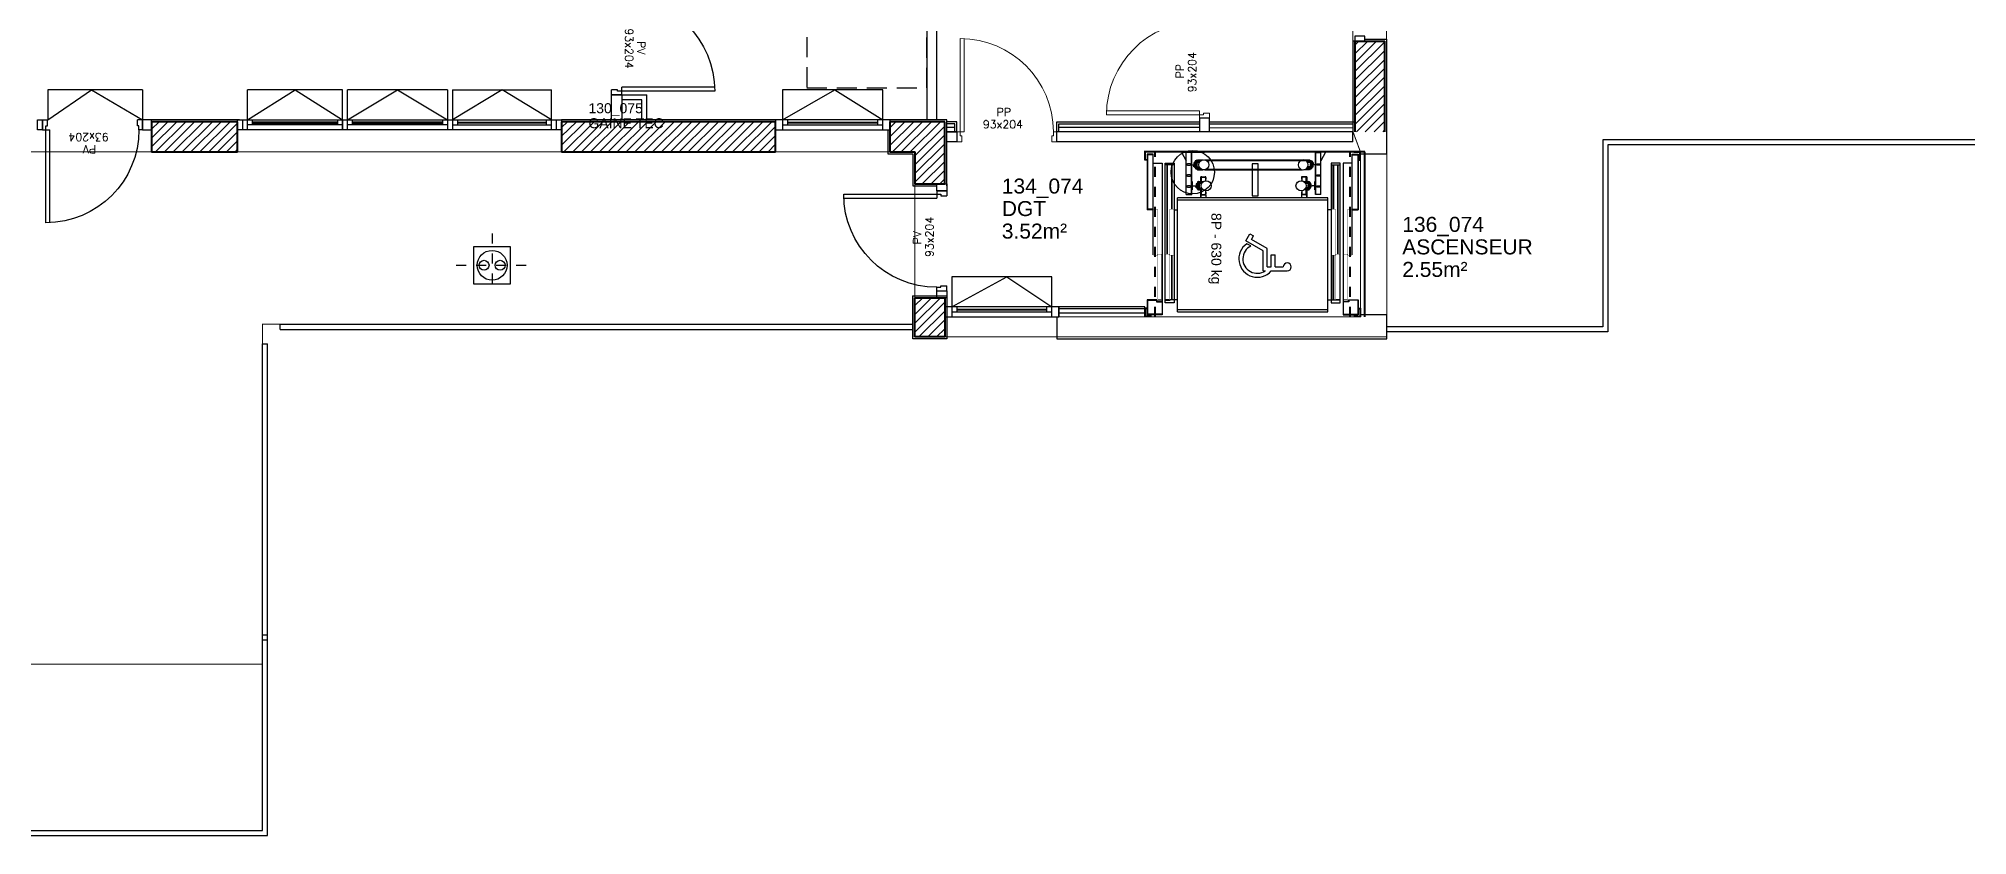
# Model space of a CAD drawing. Header units: metres. Extents: x -8 to 211, y -5 to 120.
# Drawn here: x 124.18 to 143.46, y 67.95 to 75.91 of the extents above; entities that cross this region are included whole.
import ezdxf
from ezdxf.enums import TextEntityAlignment as Align

# ---------------------------------------------------------------- set-up
doc = ezdxf.new("R2010")
doc.units = ezdxf.units.M
doc.header["$LTSCALE"] = 0.8
doc.header["$MEASUREMENT"] = 0
for name, pattern in [('APD-RDC$0$CACHE2', [0.1875, 0.125, -0.0625]), ('AXES2', [1.125, 0.75, -0.125, 0.125, -0.125]), ('CONTINU', [0]), ('CONTINUA', [0]), ('HIDDEN', [0.375, 0.25, -0.125])]:
    doc.linetypes.add(name, pattern=pattern)
doc.layers.get('0').update_dxf_attribs({"linetype": 'CONTINUOUS'})
for name, color, linetype in [('0_Fmult', 7, 'CONTINUOUS'), ('A-CIRC-VER', 32, 'CONTINUOUS'), ('A-FINITION-C', 192, 'CONTINUOUS'), ('A-ISOL-C', 76, 'CONTINUOUS'), ('A-METALLERIE', 24, 'CONTINUOUS'), ('A-MOBILIER', 46, 'CONTINUOUS'), ('A-TRAME2', 224, 'AXES2'), ('A_ACCÈS', 7, 'CONTINUOUS'), ('A_CHASS', 4, 'CONTINUOUS'), ('A_Etiqu_Gaine', 7, 'CONTINUOUS'), ('A_Etiqu_Gaine_ancien', 7, 'CONTINUOUS'), ('A_Etiqu_Gaine_code', 7, 'CONTINUOUS'), ('A_Etiqu_Local', 7, 'CONTINUOUS'), ('A_HACH_STRUC', 7, 'CONTINUOUS'), ('A_MUR_CLOIS', 7, 'CONTINU'), ('A_MURS_CLOI', 7, 'CONTINUOUS'), ('AH-ISOLATION', 52, 'ISOLATION'), ('COTAS', 7, 'CONTINUA'), ('PLAN01', 7, 'CONTINUOUS'), ('Z_Pole 11_Administratif', 8, 'CONTINUOUS')]:
    doc.layers.add(name, color=color, linetype=linetype)
doc.layers.add('A_MURS_STRU', color=7, linetype='CONTINUOUS', lineweight=40)
doc.layers.add('A_PORTE', color=7, linetype='CONTINU', lineweight=0)
doc.styles.add('APD-RDC$0$Standard', font='arial.ttf')
doc.styles.add('Attribut', font='arial.ttf')
doc.styles.add('ROMANS8', font='romans8', dxfattribs={"height": 10})
doc.linetypes.add('ISOLATION', pattern='A,0.0001,-0.1,[134,ltypeshp.shx,S=0.1,R=0,X=-0.1,Y=0],-0.2,[134,ltypeshp.shx,S=0.1,R=180,X=0.1,Y=0],-0.1', length=0.4001)

# ---------------------------------------------------------------- blocks, each defined once
blk = doc.blocks.new('A_Etiqu_Local')
at = {"style": 'Attribut', "flags": 1}
for tag, p in [('CODE_HOPITAL', (-0.446, 1.632)), ('CODE_SITE', (-0.446, 1.407)), ('CODE_BATIMENT', (-0.446, 1.182)), ('CODE_SECTEUR', (-0.446, 0.957)), ('CODE_ETAGE', (-0.446, 0.732)), ('NOM_NORMALISE', (-0.446, -0.843)), ('SECTEUR_ACTIVITE', (-0.446, -1.068)), ('SOUS_SECTEUR_ACTIVITE', (-0.446, -1.293)), ('VOLUME', (-0.446, -1.518)), ('SERVICE', (-0.446, -1.743)), ('CODE_UG', (-0.446, -1.968)), ('CODE_UA', (-0.446, -2.193)), ('CODE_POLE', (-0.446, -2.418)), ('OCCUPANT_EXTERNE', (-0.446, -2.643)), ('DISPONIBILITE', (-0.446, -2.868)), ('ACCES_HANDICAPES', (-0.446, -3.093)), ('NATURE_SOL', (-0.446, -3.318)), ('RISQUE_LABORATOIRE', (-0.446, -3.543)), ('AMIANTE', (-0.446, -3.768))]:
    blk.add_attdef(tag, p, '', height=0.15, dxfattribs=at)
at = {"layer": 'A_Etiqu_Local', "style": 'Attribut'}
for tag, p in [('CODE_PIECE', (-0.446, 0.282)), ('NOM_USAGE', (-0.446, 0.057)), ('SURFACE', (-0.446, -0.168))]:
    blk.add_attdef(tag, p, '', height=0.15, dxfattribs=at)
blk = doc.blocks.new('A_Etiqu_Gaine')
at = {"style": 'Attribut', "flags": 1}
for tag, p in [('CODE_HOPITAL', (-0.432, 0.865)), ('CODE_SITE', (-0.432, 0.715)), ('CODE_BATIMENT', (-0.432, 0.565)), ('CODE_SECTEUR', (-0.432, 0.415)), ('CODE_ETAGE', (-0.432, 0.265)), ('SECTEUR_ACTIVITE', (-0.432, -0.485)), ('NOM_NORMALISE', (-0.432, -0.335)), ('SOUS_SECTEUR_ACTIVITE', (-0.432, -0.635)), ('SURFACE', (-0.432, -0.785)), ('CODE_UG', (-0.432, -0.935)), ('AMIANTE', (-0.432, -1.235)), ('CODE_POLE', (-0.432, -1.085))]:
    blk.add_attdef(tag, p, '', height=0.1, dxfattribs=at)
at = {"layer": 'A_Etiqu_Gaine', "style": 'Attribut'}
blk.add_attdef('NOM_USAGE', (-0.432, -0.185), '', height=0.1, dxfattribs=at)
at = {"layer": 'A_Etiqu_Gaine_ancien', "style": 'Attribut'}
blk.add_attdef('CODE_PIECE_ANCIEN', (-0.432, 0.115), '', height=0.1, dxfattribs=at)
at = {"layer": 'A_Etiqu_Gaine_code', "style": 'Attribut'}
blk.add_attdef('CODE_PIECE', (-0.432, -0.035), '', height=0.1, dxfattribs=at)
blk = doc.blocks.new('BATI-10')
for p, q in [((0, 0.1), (0, 0)), ((0, 0.1), (0.035, 0.1)), ((0, 0), (0.05, 0)), ((0.035, 0.1), (0.035, 0.06)), ((0.035, 0.06), (0.05, 0.06)), ((0.05, 0.06), (0.05, 0))]:
    blk.add_line(p, q)
blk = doc.blocks.new('P90bt10')
for p, q in [((0.035, 1.03), (0.035, 0.1)), ((0.075, 1.029), (0.075, 0.1)), ((0.035, 0.1), (0.075, 0.1))]:
    blk.add_line(p, q)
blk.add_arc((0.035, 0.1), 0.93, 0, 90)
blk.add_blockref('BATI-10', (0, 0))
at = {"xscale": -1}
blk.add_blockref('BATI-10', (1, 0), dxfattribs=at)
at = {"style": 'ROMANS8'}
for tag, p in [('DEF', (0.47, 0.256)), ('DIM', (0.461, 0.134))]:
    blk.add_attdef(tag, text='', height=0.08, dxfattribs=at).set_placement(p, align=Align.CENTER)
blk = doc.blocks.new('ACEITERC')
for p, q in [((-39, 44), (-39, 9)), ((-39, 20), (-22, 20)), ((-37, 11), (-22, 19)), ((-32, 37), (-32, 32)), ((-22, -19), (-22, 31)), ((-13, -19), (-13, 6)), ((-13, 6), (13, 6)), ((-5, 0), (0, 0)), ((-5, -23), (-5, 0)), ((5, 0), (0, 0)), ((5, -23), (5, 0)), ((13, -19), (13, 6)), ((22, -19), (22, 31)), ((22, 20), (39, 20)), ((37, 11), (22, 19)), ((31, 37), (31, 32)), ((39, 9), (39, 44)), ((-39, -4), (-39, -10)), ((-39, -10), (-36, -10)), ((-38, -5), (-22, -19)), ((-36, -7), (-36, -10)), ((-22, -19), (-13, -19)), ((-20, -19), (-20, -23)), ((-20, -23), (-5, -23)), ((20, -23), (5, -23)), ((13, -19), (22, -19)), ((20, -19), (20, -23)), ((38, -5), (22, -19)), ((36, -7), (36, -10)), ((36, -10), (39, -10)), ((39, -10), (39, -4))]:
    blk.add_line(p, q)
for centre in [(-32, 1), (31, 1)]:
    blk.add_circle(centre, 3)
for centre, radius, start, end in [((-32, 3), 9.83, 124.0505, 230.8458), ((-25, 32), 6.5, 180, 292.6199), ((25, 32), 6.5, 247.3801, 0), ((31, 3), 9.83, 309.1542, 55.9495)]:
    blk.add_arc(centre, radius, start, end)
at = {"layer": 'COTAS'}
blk.add_circle((0, 76), 50.6, dxfattribs=at)

msp = doc.modelspace()

# ---------------------------------------------------------------- hatches: boundary and pattern name
at = {"layer": 'A_HACH_STRUC'}
h = msp.add_hatch(dxfattribs=at)
h.set_pattern_fill('ANSI31', color=8, scale=0.5, angle=359.76959, style=0)
h.paths.add_polyline_path([(137.492, 75.888), (137.342, 75.888), (137.342, 74.984), (137.492, 74.984)])
h.paths.add_polyline_path([(137.492, 74.984), (137.642, 74.984), (137.642, 75.888), (137.492, 75.888)])
h = msp.add_hatch(dxfattribs=at)
h.set_pattern_fill('ANSI31', color=8, scale=0.5, angle=359.76959, style=0)
h.paths.add_polyline_path([(126.172, 75.084), (125.312, 75.084), (125.312, 74.784), (126.172, 74.784)])
h = msp.add_hatch(dxfattribs=at)
h.set_pattern_fill('ANSI31', color=8, scale=0.5, angle=359.76959, style=0)
h.paths.add_polyline_path([(130.07, 75.084), (129.412, 75.084), (129.412, 74.934), (130.07, 74.934)])
h.paths.add_polyline_path([(130.07, 74.934), (129.412, 74.934), (129.412, 74.784), (130.07, 74.784)])
h.paths.add_polyline_path([(131.551, 74.934), (130.07, 74.934), (130.07, 74.784), (131.551, 74.784)])
h.paths.add_polyline_path([(131.551, 75.084), (130.07, 75.084), (130.07, 74.934), (131.551, 74.934)])
h = msp.add_hatch(dxfattribs=at)
h.set_pattern_fill('ANSI31', color=8, scale=0.5, angle=359.76959, style=0)
h.paths.add_polyline_path([(133.242, 75.084), (132.942, 75.084), (132.942, 74.784), (132.942, 74.464), (133.242, 74.464)])
h.paths.add_polyline_path([(132.942, 75.084), (132.691, 75.084), (132.691, 74.784), (132.942, 74.784)])
h = msp.add_hatch(dxfattribs=at)
h.set_pattern_fill('ANSI31', color=8, scale=0.5, angle=359.76959, style=0)
h.paths.add_polyline_path([(133.242, 73.324), (133.162, 73.324), (132.942, 73.324), (132.942, 72.934), (133.242, 72.934)])

# ---------------------------------------------------------------- linework, layer by layer
at = {"layer": '0_Fmult', "color": 8, "const_width": 0.01}
msp.add_lwpolyline([(116.992, 97.522), (116.992, 83.418), (111.592, 83.418), (111.592, 77.973), (117.942, 77.973), (117.942, 74.784), (132.942, 74.784), (132.942, 72.934), (137.662, 72.934), (137.642, 86.882), (137.662, 89.618), (136.67, 89.618), (136.67, 97.522)], close=True, dxfattribs=at)
at = {"layer": 'A-CIRC-VER', "color": 8}
for p, q in [((136.806, 74.784), (136.715, 74.784)), ((137.314, 74.669), (137.224, 74.669)), ((137.224, 74.669), (137.224, 73.154)), ((137.314, 74.759), (137.374, 74.759)), ((137.314, 73.754), (137.314, 74.759)), ((137.314, 74.754), (137.369, 74.754)), ((137.331, 74.779), (137.331, 74.784)), ((137.331, 74.779), (137.391, 74.779)), ((137.369, 74.754), (137.369, 74.209)), ((137.374, 74.759), (137.374, 74.204)), ((137.374, 74.704), (137.391, 74.704)), ((137.374, 74.699), (137.396, 74.699)), ((137.391, 74.704), (137.391, 74.779)), ((137.396, 74.699), (137.396, 74.784)), ((137.314, 74.209), (137.369, 74.209)), ((137.314, 74.204), (137.374, 74.204)), ((137.276, 73.304), (137.374, 73.304)), ((137.369, 73.299), (137.369, 73.159)), ((137.374, 73.304), (137.374, 73.154)), ((135.242, 73.219), (135.242, 73.134)), ((137.224, 73.159), (137.369, 73.159)), ((137.224, 73.154), (137.374, 73.154)), ((137.331, 73.139), (137.391, 73.139)), ((137.374, 73.219), (137.396, 73.219)), ((137.374, 73.214), (137.391, 73.214)), ((137.391, 73.214), (137.391, 73.139)), ((137.396, 73.219), (137.396, 73.134))]:
    msp.add_line(p, q, dxfattribs=at)
at = {"layer": 'A-CIRC-VER', "color": 8, "const_width": 0.004}
for points in [[(137.271, 74.209), (137.271, 73.749), (137.309, 73.749), (137.309, 74.209), (137.271, 74.209)], [(137.229, 73.759), (137.267, 73.759), (137.267, 73.309), (137.229, 73.309), (137.229, 73.759)]]:
    msp.add_lwpolyline(points, dxfattribs=at)
at = {"layer": 'A-CIRC-VER', "color": 8}
for points in [[(137.224, 73.289), (137.276, 73.289), (137.276, 73.304)], [(137.369, 73.299), (137.281, 73.299), (137.281, 73.284), (137.224, 73.284)]]:
    msp.add_lwpolyline(points, dxfattribs=at)
at = {"layer": 'A-FINITION-C', "color": 8}
for p, q in [((137.342, 75.888), (137.322, 75.888)), ((137.442, 75.908), (137.662, 75.908)), ((137.662, 74.764), (137.662, 75.908)), ((133.362, 75.084), (133.262, 75.084)), ((133.362, 74.984), (133.362, 75.084)), ((134.362, 75.084), (135.788, 75.084)), ((134.362, 74.984), (134.362, 75.084)), ((135.888, 75.084), (137.342, 75.084)), ((133.362, 74.984), (133.262, 74.984)), ((137.396, 74.764), (137.662, 74.764)), ((132.922, 74.444), (133.162, 74.444)), ((132.922, 72.914), (132.922, 73.344)), ((132.922, 73.344), (133.262, 73.344)), ((133.262, 73.344), (133.262, 72.914)), ((134.362, 73.134), (134.362, 72.914)), ((137.662, 73.154), (137.396, 73.154)), ((137.662, 72.914), (137.662, 73.154)), ((133.262, 72.914), (132.922, 72.914)), ((134.362, 72.914), (137.662, 72.914))]:
    msp.add_line(p, q, dxfattribs=at)
for points in [[(137.322, 75.888), (137.322, 74.984)], [(126.192, 75.104), (125.312, 75.104)], [(131.551, 75.104), (129.412, 75.104)], [(133.262, 74.444), (133.262, 75.104), (132.671, 75.104)], [(132.671, 75.004), (132.671, 74.764), (132.922, 74.764), (132.922, 74.444)]]:
    msp.add_lwpolyline(points, dxfattribs=at)
at = {"layer": 'A-ISOL-C', "color": 8}
for p, q in [((133.342, 75.064), (133.262, 75.064)), ((133.342, 74.984), (133.342, 75.064)), ((135.242, 73.234), (134.382, 73.234)), ((134.382, 73.134), (134.382, 73.234)), ((135.242, 73.214), (134.382, 73.214)), ((135.242, 73.134), (135.242, 73.234))]:
    msp.add_line(p, q, dxfattribs=at)
for points in [[(135.888, 75.064), (137.322, 75.064), (137.322, 74.984), (134.362, 74.984), (134.362, 75.064)], [(134.382, 74.984), (134.382, 75.064), (135.788, 75.064)]]:
    msp.add_lwpolyline(points, dxfattribs=at)
at = {"layer": 'A-METALLERIE', "color": 8, "linetype": 'Continuous'}
for p, q in [((144.641, 74.903), (139.82, 74.903)), ((139.82, 74.903), (139.82, 73.034)), ((144.641, 74.853), (139.87, 74.853)), ((139.87, 74.853), (139.87, 72.984)), ((139.82, 73.034), (137.662, 73.034)), ((139.87, 72.984), (137.662, 72.984))]:
    msp.add_line(p, q, dxfattribs=at)
at = {"layer": 'A-METALLERIE', "color": 8}
for p, q in [((126.599, 73.059), (132.922, 73.059)), ((126.599, 73.009), (126.599, 73.059)), ((126.599, 73.009), (132.922, 73.009)), ((126.423, 68.001), (126.423, 72.864)), ((126.423, 72.864), (126.473, 72.864)), ((126.473, 67.951), (126.473, 72.864)), ((126.423, 69.956), (126.473, 69.956)), ((126.423, 69.906), (126.473, 69.906)), ((115.726, 67.951), (126.473, 67.951)), ((115.776, 68.001), (126.423, 68.001))]:
    msp.add_line(p, q, dxfattribs=at)
msp.add_lwpolyline([(128.532, 73.464), (128.902, 73.464), (128.902, 73.834), (128.532, 73.834)], close=True, dxfattribs=at)
for centre, radius in [((128.717, 73.649), 0.149), ((128.636, 73.649), 0.05), ((128.797, 73.649), 0.05)]:
    msp.add_circle(centre, radius, dxfattribs=at)
at = {"layer": 'A-MOBILIER', "color": 8, "linetype": 'HIDDEN'}
msp.add_lwpolyline([(131.862, 76.528), (131.862, 75.424), (133.062, 75.424), (133.062, 76.528)], dxfattribs=at)
at = {"layer": 'A-TRAME2', "color": 8, "linetype": 'AXES2', "ltscale": 0.1}
for p, q in [((128.717, 73.966), (128.717, 73.379)), ((128.357, 73.649), (129.134, 73.649))]:
    msp.add_line(p, q, dxfattribs=at)
at = {"layer": 'A_ACCÈS', "color": 8}
for p, q in [((135.242, 74.699), (135.242, 74.784)), ((135.264, 74.699), (135.242, 74.699)), ((135.307, 74.779), (135.247, 74.779)), ((135.247, 74.704), (135.247, 74.779)), ((135.264, 74.704), (135.247, 74.704)), ((135.324, 74.759), (135.264, 74.759)), ((135.264, 74.759), (135.264, 74.204)), ((135.324, 74.754), (135.269, 74.754)), ((135.269, 74.754), (135.269, 74.209)), ((135.307, 74.779), (135.307, 74.784)), ((135.324, 73.754), (135.324, 74.759)), ((135.324, 74.669), (135.414, 74.669)), ((135.414, 74.669), (135.414, 73.154)), ((135.444, 74.669), (135.534, 74.669)), ((135.444, 73.274), (135.444, 74.669)), ((135.465, 73.759), (135.465, 74.654)), ((135.469, 73.759), (135.469, 74.654)), ((135.51, 74.209), (135.51, 74.654)), ((135.514, 74.209), (135.514, 74.654)), ((135.534, 74.669), (135.534, 73.274)), ((135.711, 74.776), (135.656, 74.776)), ((135.656, 74.356), (135.656, 74.776)), ((135.659, 74.776), (135.659, 74.779)), ((135.675, 74.779), (135.675, 74.776)), ((135.693, 74.776), (135.693, 74.779)), ((135.707, 74.356), (135.707, 74.776)), ((135.71, 74.654), (135.755, 74.654)), ((135.711, 74.356), (135.711, 74.776)), ((135.762, 74.694), (135.769, 74.704)), ((135.769, 74.693), (135.769, 74.704)), ((135.769, 74.704), (135.824, 74.704)), ((135.769, 74.604), (135.769, 74.615)), ((135.775, 74.693), (135.775, 74.698)), ((135.775, 74.698), (135.806, 74.698)), ((135.775, 74.61), (135.775, 74.615)), ((135.839, 74.704), (136.887, 74.704)), ((135.856, 74.698), (136.887, 74.698)), ((136.881, 74.693), (136.881, 74.698)), ((136.881, 74.61), (136.881, 74.615)), ((136.887, 74.693), (136.887, 74.704)), ((136.894, 74.694), (136.887, 74.704)), ((136.887, 74.604), (136.887, 74.615)), ((136.946, 74.654), (136.901, 74.654)), ((136.947, 74.776), (137.002, 74.776)), ((136.947, 74.356), (136.947, 74.776)), ((136.951, 74.356), (136.951, 74.776)), ((136.999, 74.776), (136.999, 74.779)), ((137.002, 74.356), (137.002, 74.776)), ((137.194, 74.669), (137.104, 74.669)), ((137.104, 74.669), (137.104, 73.274)), ((137.125, 74.209), (137.125, 74.654)), ((137.129, 74.209), (137.129, 74.654)), ((137.17, 73.759), (137.17, 74.654)), ((137.174, 73.759), (137.174, 74.654)), ((137.194, 73.274), (137.194, 74.669)), ((135.718, 74.403), (135.718, 74.485)), ((135.718, 74.444), (135.745, 74.444)), ((135.745, 74.439), (135.745, 74.448)), ((135.745, 74.439), (135.779, 74.439)), ((135.762, 74.614), (135.769, 74.604)), ((135.769, 74.604), (135.824, 74.604)), ((135.775, 74.61), (135.806, 74.61)), ((135.797, 74.534), (135.797, 74.483)), ((135.797, 74.534), (135.802, 74.534)), ((135.802, 74.534), (135.802, 74.483)), ((135.806, 74.526), (135.806, 74.483)), ((135.81, 74.534), (135.844, 74.534)), ((135.81, 74.53), (135.844, 74.53)), ((135.839, 74.604), (136.817, 74.604)), ((135.848, 74.526), (135.848, 74.494)), ((135.848, 74.509), (135.852, 74.509)), ((135.852, 74.526), (135.852, 74.509)), ((135.856, 74.61), (136.8, 74.61)), ((136.806, 74.526), (136.806, 74.509)), ((136.81, 74.509), (136.806, 74.509)), ((136.81, 74.526), (136.81, 74.494)), ((136.848, 74.534), (136.814, 74.534)), ((136.848, 74.53), (136.814, 74.53)), ((136.887, 74.604), (136.832, 74.604)), ((136.881, 74.61), (136.85, 74.61)), ((136.852, 74.526), (136.852, 74.483)), ((136.856, 74.534), (136.856, 74.483)), ((136.861, 74.534), (136.856, 74.534)), ((136.861, 74.534), (136.861, 74.483)), ((136.913, 74.439), (136.879, 74.439)), ((136.894, 74.614), (136.887, 74.604)), ((136.913, 74.439), (136.913, 74.448)), ((136.94, 74.444), (136.913, 74.444)), ((136.94, 74.403), (136.94, 74.485)), ((136.947, 74.485), (136.94, 74.485)), ((135.569, 73.184), (135.569, 74.324)), ((137.069, 74.324), (135.569, 74.324)), ((135.569, 74.304), (137.069, 74.304)), ((135.656, 74.356), (135.711, 74.356)), ((135.797, 74.405), (135.797, 74.324)), ((135.802, 74.405), (135.802, 74.324)), ((135.802, 74.354), (135.852, 74.354)), ((135.806, 74.405), (135.806, 74.362)), ((135.81, 74.358), (135.844, 74.358)), ((135.848, 74.394), (135.848, 74.362)), ((135.848, 74.379), (135.852, 74.379)), ((135.852, 74.379), (135.852, 74.362)), ((135.852, 74.354), (135.852, 74.324)), ((136.81, 74.379), (136.806, 74.379)), ((136.806, 74.379), (136.806, 74.362)), ((136.856, 74.354), (136.806, 74.354)), ((136.806, 74.354), (136.806, 74.324)), ((136.81, 74.394), (136.81, 74.362)), ((136.848, 74.358), (136.814, 74.358)), ((136.852, 74.405), (136.852, 74.362)), ((136.856, 74.405), (136.856, 74.324)), ((136.861, 74.405), (136.861, 74.324)), ((137.002, 74.356), (136.947, 74.356)), ((137.069, 73.184), (137.069, 74.324)), ((135.324, 74.204), (135.264, 74.204)), ((135.324, 74.209), (135.269, 74.209)), ((135.534, 74.204), (135.569, 74.204)), ((137.104, 74.204), (137.069, 74.204)), ((136.252, 73.893), (136.292, 73.962)), ((136.425, 73.793), (136.252, 73.893)), ((136.3, 73.842), (136.261, 73.865)), ((136.292, 73.962), (136.327, 73.942)), ((136.307, 73.907), (136.327, 73.942)), ((136.465, 73.816), (136.307, 73.907)), ((135.51, 73.304), (135.51, 73.749)), ((135.514, 73.304), (135.514, 73.749)), ((136.425, 73.593), (136.425, 73.793)), ((136.465, 73.633), (136.465, 73.816)), ((136.505, 73.633), (136.505, 73.753)), ((136.505, 73.753), (136.545, 73.753)), ((136.545, 73.633), (136.545, 73.753)), ((137.125, 73.304), (137.125, 73.749)), ((137.129, 73.304), (137.129, 73.749)), ((136.425, 73.593), (136.446, 73.593)), ((136.465, 73.633), (136.505, 73.633)), ((136.505, 73.593), (136.665, 73.593)), ((136.545, 73.633), (136.625, 73.633)), ((135.362, 73.304), (135.264, 73.304)), ((135.264, 73.304), (135.264, 73.154)), ((135.269, 73.299), (135.269, 73.159)), ((135.444, 73.299), (135.493, 73.299)), ((135.534, 73.274), (135.444, 73.274)), ((135.493, 73.299), (135.493, 73.304)), ((135.569, 73.304), (135.493, 73.304)), ((137.069, 73.304), (137.145, 73.304)), ((137.104, 73.274), (137.194, 73.274)), ((137.145, 73.299), (137.145, 73.304)), ((137.194, 73.299), (137.145, 73.299)), ((135.264, 73.219), (135.242, 73.219)), ((135.264, 73.214), (135.247, 73.214)), ((135.247, 73.214), (135.247, 73.139)), ((135.307, 73.139), (135.247, 73.139)), ((135.414, 73.154), (135.264, 73.154)), ((135.414, 73.159), (135.269, 73.159)), ((137.069, 73.204), (135.569, 73.204)), ((135.569, 73.184), (137.069, 73.184))]:
    msp.add_line(p, q, dxfattribs=at)
at = {"layer": 'A_ACCÈS', "color": 8, "linetype": 'Continuous'}
for p, q in [((135.534, 74.654), (135.444, 74.654)), ((137.104, 74.654), (137.194, 74.654))]:
    msp.add_line(p, q, dxfattribs=at)
at = {"layer": 'A_ACCÈS', "color": 8}
for points in [[(135.839, 74.779), (135.839, 74.784), (135.609, 74.784), (135.609, 74.779), (135.839, 74.779)], [(135.609, 74.779), (135.656, 74.692)], [(137.049, 74.779), (136.819, 74.779), (136.819, 74.784), (137.049, 74.784), (137.049, 74.779)], [(137.049, 74.779), (137.002, 74.692)], [(135.269, 73.299), (135.357, 73.299), (135.357, 73.284), (135.414, 73.284)], [(135.414, 73.289), (135.362, 73.289), (135.362, 73.304)]]:
    msp.add_lwpolyline(points, dxfattribs=at)
for points in [[(135.695, 74.663), (135.667, 74.663, 1), (135.667, 74.65), (135.695, 74.65, 1)], [(136.963, 74.663), (136.991, 74.663, -1), (136.991, 74.65), (136.963, 74.65, -1)], [(135.695, 74.553), (135.667, 74.553, 1), (135.667, 74.54), (135.695, 74.54, 1)], [(135.695, 74.443), (135.667, 74.443, 1), (135.667, 74.43), (135.695, 74.43, 1)], [(136.963, 74.553), (136.991, 74.553, -1), (136.991, 74.54), (136.963, 74.54, -1)], [(136.963, 74.443), (136.991, 74.443, -1), (136.991, 74.43), (136.963, 74.43, -1)]]:
    msp.add_lwpolyline(points, format="xyb", close=True, dxfattribs=at)
msp.add_lwpolyline([(136.374, 74.664), (136.314, 74.664), (136.314, 74.344), (136.374, 74.344)], close=True, dxfattribs=at)
at = {"layer": 'A_ACCÈS', "color": 8, "const_width": 0.004}
for points in [[(135.367, 74.209), (135.367, 73.749), (135.329, 73.749), (135.329, 74.209), (135.367, 74.209)], [(135.491, 74.209), (135.491, 73.749), (135.532, 73.749), (135.532, 74.209), (135.491, 74.209)], [(137.147, 74.209), (137.147, 73.749), (137.106, 73.749), (137.106, 74.209), (137.147, 74.209)], [(135.409, 73.759), (135.371, 73.759), (135.371, 73.309), (135.409, 73.309), (135.409, 73.759)], [(135.449, 73.759), (135.487, 73.759), (135.487, 73.309), (135.449, 73.309), (135.449, 73.759)], [(137.189, 73.759), (137.151, 73.759), (137.151, 73.309), (137.189, 73.309), (137.189, 73.759)]]:
    msp.add_lwpolyline(points, dxfattribs=at)
at = {"layer": 'A_ACCÈS', "color": 8}
for centre, radius, start, end in [((135.81, 74.526), 0.008, 90, 180), ((135.81, 74.526), 0.004, 90, 180), ((135.844, 74.526), 0.008, 0, 90), ((135.844, 74.526), 0.004, 0, 90), ((136.814, 74.526), 0.008, 90, 180), ((136.814, 74.526), 0.004, 90, 180), ((136.848, 74.526), 0.008, 0, 90), ((136.848, 74.526), 0.004, 0, 90), ((135.81, 74.362), 0.008, 180, 270), ((135.81, 74.362), 0.004, 180, 270), ((135.844, 74.362), 0.004, 270, 0), ((135.844, 74.362), 0.008, 270, 0), ((136.814, 74.362), 0.008, 180, 270), ((136.814, 74.362), 0.004, 180, 270), ((136.848, 74.362), 0.008, 270, 0), ((136.848, 74.362), 0.004, 270, 0), ((136.365, 73.713), 0.184, 124.5345, 319.3987), ((136.365, 73.713), 0.144, 116.6961, 303.7904), ((136.665, 73.633), 0.04, 270, 180)]:
    msp.add_arc(centre, radius, start, end, dxfattribs=at)
for points in [[(135.711, 74.403), (135.718, 74.403), (135.711, 74.485), (135.718, 74.485)], [(135.718, 74.442), (135.752, 74.442), (135.718, 74.446), (135.752, 74.446)], [(135.745, 74.439), (135.779, 74.439), (135.745, 74.448), (135.779, 74.448)], [(136.913, 74.439), (136.879, 74.439), (136.913, 74.448), (136.879, 74.448)], [(136.94, 74.442), (136.906, 74.442), (136.94, 74.446), (136.906, 74.446)], [(136.947, 74.403), (136.94, 74.403), (136.947, 74.485), (136.94, 74.485)]]:
    msp.add_solid(points, dxfattribs=at)
for points in [[(135.716, 74.676), (135.71, 74.676), (135.716, 74.631), (135.71, 74.631)], [(135.755, 74.651), (135.755, 74.656), (135.716, 74.651), (135.716, 74.656)], [(136.901, 74.651), (136.901, 74.656), (136.94, 74.651), (136.94, 74.656)], [(136.94, 74.676), (136.946, 74.676), (136.94, 74.631), (136.946, 74.631)]]:
    msp.add_trace(points, dxfattribs=at)
at = {"layer": 'A_CHASS', "color": 8}
for p, q in [((125.222, 75.404), (125.222, 75.004)), ((128.272, 75.404), (128.272, 75.004)), ((128.322, 75.404), (128.322, 75.004)), ((131.621, 75.404), (131.621, 75.004)), ((133.312, 73.534), (133.312, 73.134))]:
    msp.add_line(p, q, dxfattribs=at)
for points in [[(125.222, 75.404), (124.277, 75.404), (124.277, 75.104), (124.712, 75.404), (125.222, 75.104)], [(126.272, 75.104), (126.747, 75.404), (127.222, 75.104)], [(127.222, 75.404), (126.272, 75.404)], [(126.272, 75.004), (126.272, 75.404)], [(127.222, 75.004), (127.222, 75.404)], [(127.272, 75.004), (127.272, 75.404)], [(127.272, 75.104), (127.772, 75.404), (128.272, 75.104)], [(128.272, 75.404), (127.272, 75.404)], [(129.312, 75.104), (128.817, 75.404), (128.322, 75.104)], [(128.322, 75.404), (129.312, 75.404)], [(129.312, 75.004), (129.312, 75.404)], [(131.621, 75.104), (132.144, 75.404), (132.621, 75.104)], [(132.621, 75.404), (131.621, 75.404)], [(132.621, 75.004), (132.621, 75.404)], [(125.222, 75.004), (125.312, 75.004), (125.312, 75.104), (125.222, 75.104)], [(129.412, 75.004), (126.172, 75.004), (126.172, 75.104), (129.412, 75.104)], [(126.222, 75.104), (126.222, 75.004)], [(127.222, 75.054), (126.272, 75.054)], [(126.322, 75.054), (126.322, 75.104)], [(127.172, 75.079), (126.322, 75.079)], [(126.322, 75.069), (127.172, 75.069)], [(127.172, 75.104), (127.172, 75.054)], [(128.272, 75.054), (127.272, 75.054)], [(127.322, 75.054), (127.322, 75.104)], [(128.222, 75.079), (127.322, 75.079)], [(127.322, 75.069), (128.222, 75.069)], [(128.222, 75.104), (128.222, 75.054)], [(128.322, 75.054), (129.312, 75.054)], [(128.372, 75.104), (128.372, 75.054)], [(128.372, 75.079), (129.262, 75.079)], [(129.262, 75.069), (128.372, 75.069)], [(129.262, 75.054), (129.262, 75.104)], [(129.312, 75.104), (129.362, 75.104)], [(129.362, 75.004), (129.362, 75.104)], [(129.412, 75.104), (129.412, 75.004)], [(132.691, 75.104), (131.551, 75.104), (131.551, 75.004), (132.691, 75.004)], [(131.621, 75.054), (132.621, 75.054)], [(131.671, 75.104), (131.671, 75.054)], [(131.671, 75.079), (132.571, 75.079)], [(132.571, 75.069), (131.671, 75.069)], [(132.571, 75.054), (132.571, 75.104)], [(132.691, 75.104), (132.691, 75.004)], [(133.312, 73.234), (133.862, 73.534), (134.312, 73.234)], [(134.312, 73.534), (133.312, 73.534)], [(134.312, 73.134), (134.312, 73.534)], [(133.242, 73.134), (133.242, 73.234)], [(134.382, 73.234), (133.242, 73.234)], [(133.242, 73.134), (134.382, 73.134)], [(133.312, 73.184), (134.312, 73.184)], [(133.362, 73.234), (133.362, 73.184)], [(133.362, 73.209), (134.262, 73.209)], [(134.262, 73.199), (133.362, 73.199)], [(134.262, 73.184), (134.262, 73.234)], [(134.382, 73.234), (134.382, 73.134)]]:
    msp.add_lwpolyline(points, dxfattribs=at)
for points in [[(124.222, 75.004), (124.172, 75.004), (124.172, 75.104), (124.222, 75.104)], [(133.262, 74.464), (133.262, 74.394), (133.162, 74.394), (133.162, 74.464)], [(133.262, 73.394), (133.262, 73.324), (133.162, 73.324), (133.162, 73.394)]]:
    msp.add_lwpolyline(points, close=True, dxfattribs=at)
at = {"layer": 'A_MUR_CLOIS', "color": 8}
msp.add_line((135.242, 73.134), (135.242, 73.234), dxfattribs=at)
at = {"layer": 'A_MURS_CLOI', "color": 8}
for p, q in [((133.062, 83.118), (133.062, 75.104)), ((133.162, 75.104), (133.162, 83.218)), ((127.222, 75.104), (127.222, 75.004)), ((128.322, 75.104), (128.322, 75.004)), ((134.362, 74.884), (134.362, 74.984)), ((135.242, 74.984), (134.362, 74.984)), ((137.322, 74.884), (134.362, 74.884)), ((137.322, 74.884), (137.322, 74.984))]:
    msp.add_line(p, q, dxfattribs=at)
for points in [[(137.342, 75.938), (137.342, 75.888), (137.442, 75.888), (137.442, 75.938)], [(133.362, 74.884), (133.262, 74.884), (133.262, 74.984), (133.362, 74.984)]]:
    msp.add_lwpolyline(points, close=True, dxfattribs=at)
for points in [[(130.012, 75.354), (130.012, 75.104), (129.912, 75.104), (129.912, 75.354), (130.262, 75.354)], [(130.212, 75.104), (130.212, 75.304), (130.012, 75.304)], [(130.262, 75.104), (130.262, 75.354)], [(135.888, 74.984), (135.888, 75.118), (135.788, 75.118), (135.788, 74.984)]]:
    msp.add_lwpolyline(points, dxfattribs=at)
at = {"layer": 'A_MURS_STRU', "color": 8}
for p, q in [((137.342, 75.888), (137.642, 75.888)), ((137.342, 75.888), (137.342, 74.984)), ((137.642, 74.984), (137.642, 75.888)), ((126.172, 75.084), (125.312, 75.084)), ((125.312, 75.084), (125.312, 74.784)), ((126.172, 74.784), (126.172, 75.084)), ((131.551, 75.084), (129.412, 75.084)), ((129.412, 75.084), (129.412, 74.784)), ((131.551, 74.784), (131.551, 75.084)), ((133.242, 75.084), (132.691, 75.084)), ((132.691, 75.084), (132.691, 74.784)), ((133.242, 74.464), (133.242, 75.084)), ((125.312, 74.784), (126.172, 74.784)), ((129.412, 74.784), (131.551, 74.784)), ((132.691, 74.784), (132.942, 74.784)), ((132.942, 74.784), (132.942, 74.464)), ((137.442, 74.784), (135.234, 74.784)), ((137.442, 73.134), (137.442, 74.784)), ((132.942, 74.464), (133.242, 74.464)), ((132.942, 73.324), (133.242, 73.324)), ((132.942, 72.934), (132.942, 73.324)), ((133.242, 73.324), (133.242, 72.934)), ((133.242, 72.934), (132.942, 72.934))]:
    msp.add_line(p, q, dxfattribs=at)
at = {"layer": 'A_MURS_STRU', "color": 8, "linetype": 'APD-RDC$0$CACHE2', "ltscale": 0.5}
for p, q in [((135.344, 73.134), (135.344, 74.784)), ((137.294, 73.134), (137.294, 74.784))]:
    msp.add_line(p, q, dxfattribs=at)
at = {"layer": 'AH-ISOLATION', "color": 8, "ltscale": 0.08}
for p, q in [((133.342, 75.026), (133.262, 75.026)), ((134.382, 75.031), (135.788, 75.028)), ((135.888, 75.027), (137.322, 75.024))]:
    msp.add_line(p, q, dxfattribs=at)
at = {"layer": 'AH-ISOLATION', "color": 8, "ltscale": 0.1}
msp.add_line((134.382, 73.174), (135.242, 73.174), dxfattribs=at)
at = {"layer": 'PLAN01', "color": 8}
msp.add_circle((135.72, 74.579), 0.217, dxfattribs=at)
at = {"layer": 'Z_Pole 11_Administratif', "color": 8, "const_width": 0.01}
msp.add_lwpolyline([(117.922, 69.664), (126.423, 69.664), (126.423, 73.059), (132.922, 73.059), (132.922, 73.344), (133.262, 73.344), (133.262, 73.134), (137.396, 73.134), (137.396, 74.784), (137.322, 74.984), (137.322, 86.562), (136.575, 86.562), (136.575, 86.902), (137.562, 86.902), (137.562, 89.518), (134.462, 89.518), (134.462, 89.858), (136.35, 89.858), (136.35, 97.202), (117.312, 97.202)], dxfattribs=at)

# ---------------------------------------------------------------- block references
at = {"layer": 'A_ACCÈS', "color": 8}
for p, xscale, yscale, zscale, rotation in [((135.755, 74.654), 0.0009999999999879498, 0.0009999999999879498, 0.0009999999999879498, 270), ((136.901, 74.654), -0.0009999999999879498, 0.0009999999999868127, 0.0009999999999877219, 90), ((135.779, 74.444), 0.0009999999999879498, 0.0009999999999879498, 0.0009999999999879498, 270), ((136.879, 74.444), 0.0009999999999879498, 0.0009999999999879498, 0.0009999999999879498, 90)]:
    msp.add_blockref('ACEITERC', p, dxfattribs=dict(at, xscale=xscale, yscale=yscale, zscale=zscale, rotation=rotation))
at = {"layer": 'A_CHASS', "color": 8}
ref = msp.add_blockref('P90bt10', (129.912, 75.354), dxfattribs=dict(at, xscale=-1, rotation=270))
ref.add_attrib('DEF', 'PV', dxfattribs={"layer": '0', "height": 0.08, "rotation": 270, "style": 'ROMANS8'}).set_placement((130.168, 75.823), align=Align.CENTER)
ref.add_attrib('DIM', '93x204', dxfattribs={"layer": '0', "height": 0.08, "rotation": 270, "style": 'ROMANS8'}).set_placement((130.046, 75.815), align=Align.CENTER)
ref = msp.add_blockref('P90bt10', (124.222, 75.104), dxfattribs=dict(at, xscale=-1, rotation=180))
ref.add_attrib('DEF', 'PV', dxfattribs={"layer": '0', "height": 0.08, "rotation": 180, "style": 'ROMANS8'}).set_placement((124.692, 74.848), align=Align.CENTER)
ref.add_attrib('DIM', '93x204', dxfattribs={"layer": '0', "height": 0.08, "rotation": 180, "style": 'ROMANS8'}).set_placement((124.683, 74.97), align=Align.CENTER)
ref = msp.add_blockref('P90bt10', (133.262, 74.394), dxfattribs=dict(at, xscale=-1, rotation=90))
ref.add_attrib('DEF', 'PV', dxfattribs={"layer": '0', "height": 0.08, "rotation": 90, "style": 'ROMANS8'}).set_placement((133.006, 73.924), align=Align.CENTER)
ref.add_attrib('DIM', '93x204', dxfattribs={"layer": '0', "height": 0.08, "rotation": 90, "style": 'ROMANS8'}).set_placement((133.128, 73.933), align=Align.CENTER)
at = {"layer": 'A_Etiqu_Gaine', "color": 8}
msp.add_blockref('A_Etiqu_Gaine', (130.112, 75.204), dxfattribs=at).add_auto_attribs({'CODE_PIECE': '130_075', 'NOM_USAGE': 'GAINE TEC '})
at = {"layer": 'A_Etiqu_Local', "color": 8}
ref = msp.add_blockref('A_Etiqu_Local', (134.258, 74.084), dxfattribs=at)
ref.add_attrib('CODE_PIECE', '134_074', (133.812, 74.366), dxfattribs={"height": 0.15, "style": 'Attribut'})
ref.add_attrib('NOM_USAGE', 'DGT', (133.812, 74.141), dxfattribs={"height": 0.15, "style": 'Attribut'})
ref.add_attrib('SURFACE', '3.52m²', (133.812, 73.916), dxfattribs={"height": 0.15, "style": 'Attribut'})
ref = msp.add_blockref('A_Etiqu_Local', (138.261, 73.701), dxfattribs=at)
ref.add_attrib('CODE_PIECE', '136_074', (137.815, 73.983), dxfattribs={"height": 0.15, "style": 'Attribut'})
ref.add_attrib('NOM_USAGE', 'ASCENSEUR', (137.815, 73.758), dxfattribs={"height": 0.15, "style": 'Attribut'})
ref.add_attrib('SURFACE', '2.55m²', (137.815, 73.533), dxfattribs={"height": 0.15, "style": 'Attribut'})
at = {"layer": 'A_PORTE', "color": 8, "rotation": 90}
msp.add_blockref('P90bt10', (135.888, 75.118), dxfattribs=at).add_auto_attribs({'DEF': 'PP', 'DIM': '93x204'})
at = {"layer": 'A_PORTE', "color": 8}
msp.add_blockref('P90bt10', (133.362, 74.884), dxfattribs=at).add_auto_attribs({'DEF': 'PP', 'DIM': '93x204'})

# ---------------------------------------------------------------- texts
at = {"layer": 'A_ACCÈS', "color": 8, "style": 'APD-RDC$0$Standard'}
msp.add_text('8P - 630 kg', height=0.1, rotation=270, dxfattribs=at).set_placement((135.906, 73.815), align=Align.CENTER)

doc.saveas('drawing.dxf')
